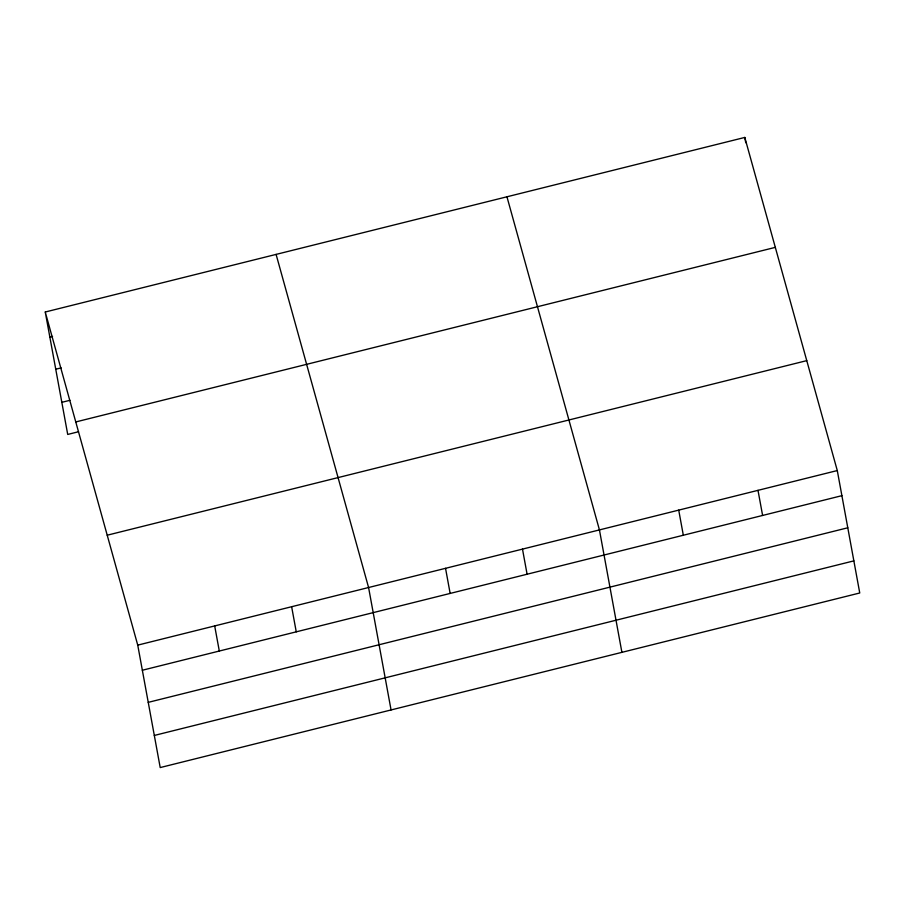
<?xml version="1.0" encoding="UTF-8"?>
<svg xmlns="http://www.w3.org/2000/svg" width="905" height="905" viewBox="0 0 905 905"><rect width="100%" height="100%" fill="white"/><g stroke="black" fill="none" stroke-linecap="round" stroke-linejoin="round"><path stroke-width="1.36" d="M45.25 312.01L744.792 137.436L837.283 470.555L859.75 592.99L160.208 767.564L137.741 645.129L45.25 312.01L67.717 434.445L78.52 431.742M49.854 337.113L52.558 336.445M55.748 369.229L61.155 367.882M61.823 402.329L69.923 400.304M75.771 421.945L775.314 247.37M107.22 535.206L806.762 360.631M137.741 645.129L837.283 470.555M142.345 670.243L841.888 495.669M148.239 702.359L847.781 527.785M154.314 735.448L853.856 560.874M506.947 196.792L599.438 529.911L621.905 652.347M276.093 254.396L368.584 587.526L391.062 709.95M744.792 137.436L745.754 142.719M757.994 490.34L762.61 515.454M678.716 510.126L683.32 535.24M522.49 549.12L527.095 574.223M445.543 568.317L450.147 593.431M291.636 606.723L296.252 631.837M214.689 625.932L219.304 651.034"/></g></svg>
